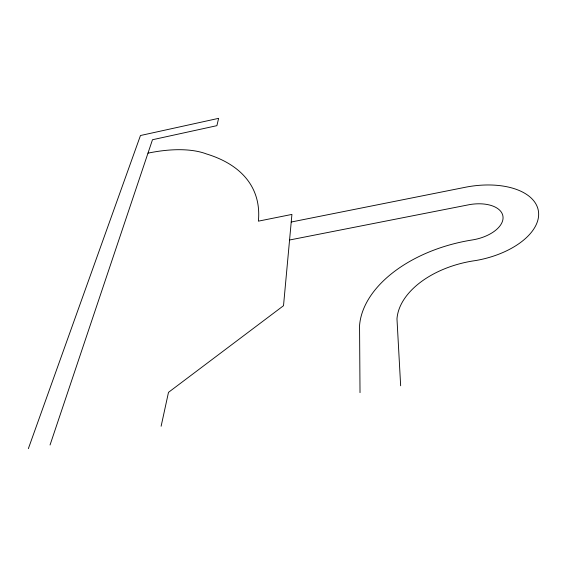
<?xml version="1.0" encoding="UTF-8"?>
<svg xmlns="http://www.w3.org/2000/svg" width="567" height="567" viewBox="0 0 567 567"><rect width="100%" height="100%" fill="white"/><g stroke="black" fill="none" stroke-linecap="round" stroke-linejoin="round"><path stroke-width="0.85" d="M161.12 426.235L168.491 392.35L283.514 305.705L291.92 214.418L258.382 221.158A241.989 113.577 -25.1 0 0 206.551 153.976A100.557 45.601 -21.6 0 0 147.98 153.154M50.045 444.989L152.48 139.737L216.899 125.661L218.614 118.347L140.467 135.52L28.35 448.653M291.218 222.023L466.79 186.982A67.508 36.968 -11.5 0 1 538.501 211.767A67.508 36.968 -11.5 0 1 475.748 260.536A82.626 51.03 -10.8 0 0 396.978 318.874L400.656 385.787M289.567 240.004L469.852 204.559A32.234 17.634 -11.5 0 1 503.035 217.069A32.234 17.634 -11.5 0 1 472.283 239.954A122.444 75.808 -10.7 0 0 359.556 325.607L360.017 392.647"/></g></svg>
